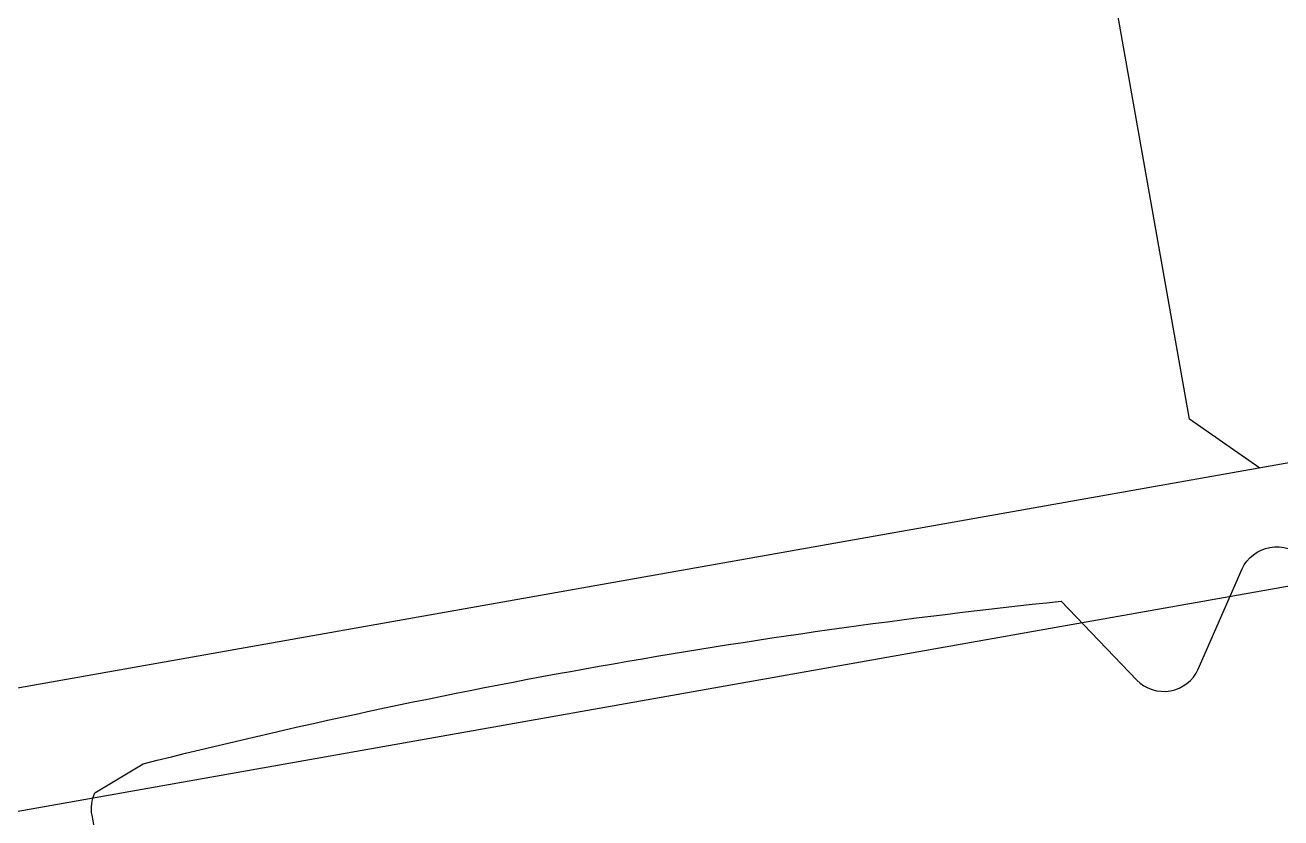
# Model space of a CAD drawing. Header units: millimetres. Extents: x -65527 to 8894748, y -37603 to 223697.
# Drawn here: x -29277.65 to -29267.54, y 101484.04 to 101490.42 of the extents above; entities that cross this region are included whole.
import ezdxf

# ---------------------------------------------------------------- set-up
doc = ezdxf.new("R2010")
doc.units = ezdxf.units.MM
doc.header["$LTSCALE"] = 10
doc.layers.add('Архитектура', color=251, linetype='Continuous')

msp = doc.modelspace()

# ---------------------------------------------------------------- linework, layer by layer
at = {"layer": 'Архитектура', "lineweight": 25, "transparency": 33554684}
msp.add_lwpolyline([(-29267.71, 101486.854), (-29268.276, 101487.249), (-29275.425, 101527.589), (-29275.03, 101528.154), (-29273.47, 101528.43)], dxfattribs=at)
msp.add_lwpolyline([(-29267.71, 101486.854), (-29268.276, 101487.249), (-29275.425, 101527.589), (-29275.03, 101528.154), (-29273.47, 101528.43)], dxfattribs=at)
msp.add_lwpolyline([(-29267.71, 101486.854), (-29268.276, 101487.249), (-29275.425, 101527.589), (-29275.03, 101528.154), (-29273.47, 101528.43)], dxfattribs=at)
msp.add_lwpolyline([(-29267.71, 101486.854), (-29268.276, 101487.249), (-29275.425, 101527.589), (-29275.03, 101528.154), (-29273.47, 101528.43)], dxfattribs=at)
msp.add_lwpolyline([(-29267.71, 101486.854), (-29268.276, 101487.249), (-29275.425, 101527.589), (-29275.03, 101528.154), (-29273.47, 101528.43)], dxfattribs=at)
msp.add_lwpolyline([(-29267.71, 101486.854), (-29268.276, 101487.249), (-29275.425, 101527.589), (-29275.03, 101528.154), (-29273.47, 101528.43)], dxfattribs=at)
msp.add_lwpolyline([(-29267.71, 101486.854), (-29268.276, 101487.249), (-29275.425, 101527.589), (-29275.03, 101528.154), (-29273.47, 101528.43)], dxfattribs=at)
msp.add_lwpolyline([(-29267.71, 101486.854), (-29268.276, 101487.249), (-29275.425, 101527.589), (-29275.03, 101528.154), (-29273.47, 101528.43)], dxfattribs=at)
msp.add_lwpolyline([(-29267.71, 101486.854), (-29268.276, 101487.249), (-29275.425, 101527.589), (-29275.03, 101528.154), (-29273.47, 101528.43)], dxfattribs=at)
msp.add_lwpolyline([(-29267.71, 101486.854), (-29268.276, 101487.249), (-29275.425, 101527.589), (-29275.03, 101528.154), (-29273.47, 101528.43)], dxfattribs=at)
msp.add_lwpolyline([(-29267.71, 101486.854), (-29268.276, 101487.249), (-29275.425, 101527.589), (-29275.03, 101528.154), (-29273.47, 101528.43)], dxfattribs=at)
msp.add_lwpolyline([(-29267.71, 101486.854), (-29268.276, 101487.249), (-29275.425, 101527.589), (-29275.03, 101528.154), (-29273.47, 101528.43)], dxfattribs=at)
msp.add_lwpolyline([(-29267.71, 101486.854), (-29268.276, 101487.249), (-29275.425, 101527.589), (-29275.03, 101528.154), (-29273.47, 101528.43)], dxfattribs=at)
msp.add_lwpolyline([(-29267.71, 101486.854), (-29268.276, 101487.249), (-29275.425, 101527.589), (-29275.03, 101528.154), (-29273.47, 101528.43)], dxfattribs=at)
msp.add_lwpolyline([(-29267.71, 101486.854), (-29268.276, 101487.249), (-29275.425, 101527.589), (-29275.03, 101528.154), (-29273.47, 101528.43)], dxfattribs=at)
msp.add_lwpolyline([(-29267.71, 101486.854), (-29268.276, 101487.249), (-29275.425, 101527.589), (-29275.03, 101528.154), (-29273.47, 101528.43)], dxfattribs=at)
msp.add_lwpolyline([(-29267.71, 101486.854), (-29268.276, 101487.249), (-29275.425, 101527.589), (-29275.03, 101528.154), (-29273.47, 101528.43)], dxfattribs=at)
msp.add_lwpolyline([(-29267.71, 101486.854), (-29268.276, 101487.249), (-29275.425, 101527.589), (-29275.03, 101528.154), (-29273.47, 101528.43)], dxfattribs=at)
msp.add_lwpolyline([(-29267.71, 101486.854), (-29268.276, 101487.249), (-29275.425, 101527.589), (-29275.03, 101528.154), (-29273.47, 101528.43)], dxfattribs=at)
msp.add_lwpolyline([(-29267.71, 101486.854), (-29268.276, 101487.249), (-29275.425, 101527.589), (-29275.03, 101528.154), (-29273.47, 101528.43)], dxfattribs=at)
msp.add_lwpolyline([(-29267.71, 101486.854), (-29268.276, 101487.249), (-29275.425, 101527.589), (-29275.03, 101528.154), (-29273.47, 101528.43)], dxfattribs=at)
msp.add_lwpolyline([(-29267.71, 101486.854), (-29268.276, 101487.249), (-29275.425, 101527.589), (-29275.03, 101528.154), (-29273.47, 101528.43)], dxfattribs=at)
msp.add_lwpolyline([(-29267.71, 101486.854), (-29268.276, 101487.249), (-29275.425, 101527.589), (-29275.03, 101528.154), (-29273.47, 101528.43)], dxfattribs=at)
msp.add_lwpolyline([(-29267.71, 101486.854), (-29268.276, 101487.249), (-29275.425, 101527.589), (-29275.03, 101528.154), (-29273.47, 101528.43)], dxfattribs=at)
msp.add_lwpolyline([(-29267.71, 101486.854), (-29268.276, 101487.249), (-29275.425, 101527.589), (-29275.03, 101528.154), (-29273.47, 101528.43)], dxfattribs=at)
msp.add_lwpolyline([(-29267.71, 101486.854), (-29268.276, 101487.249), (-29275.425, 101527.589), (-29275.03, 101528.154), (-29273.47, 101528.43)], dxfattribs=at)
msp.add_lwpolyline([(-29267.71, 101486.854), (-29268.276, 101487.249), (-29275.425, 101527.589), (-29275.03, 101528.154), (-29273.47, 101528.43)], dxfattribs=at)
msp.add_lwpolyline([(-29267.71, 101486.854), (-29268.276, 101487.249), (-29275.425, 101527.589), (-29275.03, 101528.154), (-29273.47, 101528.43)], dxfattribs=at)
msp.add_lwpolyline([(-29267.71, 101486.854), (-29268.276, 101487.249), (-29275.425, 101527.589), (-29275.03, 101528.154), (-29273.47, 101528.43)], dxfattribs=at)
msp.add_lwpolyline([(-29267.71, 101486.854), (-29268.276, 101487.249), (-29275.425, 101527.589), (-29275.03, 101528.154), (-29273.47, 101528.43)], dxfattribs=at)
msp.add_lwpolyline([(-29267.71, 101486.854), (-29268.276, 101487.249), (-29275.425, 101527.589), (-29275.03, 101528.154), (-29273.47, 101528.43)], dxfattribs=at)
msp.add_lwpolyline([(-29267.71, 101486.854), (-29268.276, 101487.249), (-29275.425, 101527.589), (-29275.03, 101528.154), (-29273.47, 101528.43)], dxfattribs=at)
msp.add_lwpolyline([(-29267.71, 101486.854), (-29268.276, 101487.249), (-29275.425, 101527.589), (-29275.03, 101528.154), (-29273.47, 101528.43)], dxfattribs=at)
msp.add_lwpolyline([(-29267.71, 101486.854), (-29268.276, 101487.249), (-29275.425, 101527.589), (-29275.03, 101528.154), (-29273.47, 101528.43)], dxfattribs=at)
msp.add_lwpolyline([(-29267.71, 101486.854), (-29268.276, 101487.249), (-29275.425, 101527.589), (-29275.03, 101528.154), (-29273.47, 101528.43)], dxfattribs=at)
msp.add_lwpolyline([(-29267.71, 101486.854), (-29268.276, 101487.249), (-29275.425, 101527.589), (-29275.03, 101528.154), (-29273.47, 101528.43)], dxfattribs=at)
msp.add_lwpolyline([(-29267.71, 101486.854), (-29268.276, 101487.249), (-29275.425, 101527.589), (-29275.03, 101528.154), (-29273.47, 101528.43)], dxfattribs=at)
msp.add_lwpolyline([(-29267.71, 101486.854), (-29268.276, 101487.249), (-29275.425, 101527.589), (-29275.03, 101528.154), (-29273.47, 101528.43)], dxfattribs=at)
msp.add_lwpolyline([(-29267.71, 101486.854), (-29268.276, 101487.249), (-29275.425, 101527.589), (-29275.03, 101528.154), (-29273.47, 101528.43)], dxfattribs=at)
msp.add_lwpolyline([(-29267.71, 101486.854), (-29268.276, 101487.249), (-29275.425, 101527.589), (-29275.03, 101528.154), (-29273.47, 101528.43)], dxfattribs=at)
msp.add_lwpolyline([(-29267.71, 101486.854), (-29268.276, 101487.249), (-29275.425, 101527.589), (-29275.03, 101528.154), (-29273.47, 101528.43)], dxfattribs=at)
for points in [[(-29297.65, 101515.766), (-29291.866, 101483.13, 0.414326), (-29291.23, 101482.685), (-29289.91, 101482.919, 0.410627), (-29289.464, 101483.548), (-29289.582, 101484.216, 0.492552), (-29289.847, 101484.416), (-29290.345, 101484.328, -0.441111), (-29290.628, 101484.526), (-29290.896, 101486.38, -0.208057), (-29290.615, 101487.236, -0.000016), (-29288.688, 101489.99, -0.439819), (-29287.244, 101490.246, -0.000016), (-29284.488, 101488.322, -0.208057), (-29283.93, 101487.614), (-29283.545, 101485.781, -0.441111), (-29283.742, 101485.498), (-29284.24, 101485.41, 0.492552), (-29284.42, 101485.131), (-29284.302, 101484.463, 0.410627), (-29283.667, 101484.026), (-29282.346, 101484.26, 0.414326), (-29281.902, 101484.896), (-29287.686, 101517.532, 0.523933)], [(-29297.65, 101515.766), (-29291.866, 101483.13, 0.414326), (-29291.23, 101482.685), (-29289.91, 101482.919, 0.410627), (-29289.464, 101483.548), (-29289.582, 101484.216, 0.492552), (-29289.847, 101484.416), (-29290.345, 101484.328, -0.441111), (-29290.628, 101484.526), (-29290.896, 101486.38, -0.208057), (-29290.615, 101487.236, -0.000016), (-29288.688, 101489.99, -0.439819), (-29287.244, 101490.246, -0.000016), (-29284.488, 101488.322, -0.208057), (-29283.93, 101487.614), (-29283.545, 101485.781, -0.441111), (-29283.742, 101485.498), (-29284.24, 101485.41, 0.492552), (-29284.42, 101485.131), (-29284.302, 101484.463, 0.410627), (-29283.667, 101484.026), (-29282.346, 101484.26, 0.414326), (-29281.902, 101484.896), (-29287.686, 101517.532, 0.523933)], [(-29297.65, 101515.766), (-29291.866, 101483.13, 0.414326), (-29291.23, 101482.685), (-29289.91, 101482.919, 0.410627), (-29289.464, 101483.548), (-29289.582, 101484.216, 0.492552), (-29289.847, 101484.416), (-29290.345, 101484.328, -0.441111), (-29290.628, 101484.526), (-29290.896, 101486.38, -0.208057), (-29290.615, 101487.236, -0.000016), (-29288.688, 101489.99, -0.439819), (-29287.244, 101490.246, -0.000016), (-29284.488, 101488.322, -0.208057), (-29283.93, 101487.614), (-29283.545, 101485.781, -0.441111), (-29283.742, 101485.498), (-29284.24, 101485.41, 0.492552), (-29284.42, 101485.131), (-29284.302, 101484.463, 0.410627), (-29283.667, 101484.026), (-29282.346, 101484.26, 0.414326), (-29281.902, 101484.896), (-29287.686, 101517.532, 0.523933)], [(-29297.65, 101515.766), (-29291.866, 101483.13, 0.414326), (-29291.23, 101482.685), (-29289.91, 101482.919, 0.410627), (-29289.464, 101483.548), (-29289.582, 101484.216, 0.492552), (-29289.847, 101484.416), (-29290.345, 101484.328, -0.441111), (-29290.628, 101484.526), (-29290.896, 101486.38, -0.208057), (-29290.615, 101487.236, -0.000016), (-29288.688, 101489.99, -0.439819), (-29287.244, 101490.246, -0.000016), (-29284.488, 101488.322, -0.208057), (-29283.93, 101487.614), (-29283.545, 101485.781, -0.441111), (-29283.742, 101485.498), (-29284.24, 101485.41, 0.492552), (-29284.42, 101485.131), (-29284.302, 101484.463, 0.410627), (-29283.667, 101484.026), (-29282.346, 101484.26, 0.414326), (-29281.902, 101484.896), (-29287.686, 101517.532, 0.523933)], [(-29297.65, 101515.766), (-29291.866, 101483.13, 0.414326), (-29291.23, 101482.685), (-29289.91, 101482.919, 0.410627), (-29289.464, 101483.548), (-29289.582, 101484.216, 0.492552), (-29289.847, 101484.416), (-29290.345, 101484.328, -0.441111), (-29290.628, 101484.526), (-29290.896, 101486.38, -0.208057), (-29290.615, 101487.236, -0.000016), (-29288.688, 101489.99, -0.439819), (-29287.244, 101490.246, -0.000016), (-29284.488, 101488.322, -0.208057), (-29283.93, 101487.614), (-29283.545, 101485.781, -0.441111), (-29283.742, 101485.498), (-29284.24, 101485.41, 0.492552), (-29284.42, 101485.131), (-29284.302, 101484.463, 0.410627), (-29283.667, 101484.026), (-29282.346, 101484.26, 0.414326), (-29281.902, 101484.896), (-29287.686, 101517.532, 0.523933)], [(-29297.65, 101515.766), (-29291.866, 101483.13, 0.414326), (-29291.23, 101482.685), (-29289.91, 101482.919, 0.410627), (-29289.464, 101483.548), (-29289.582, 101484.216, 0.492552), (-29289.847, 101484.416), (-29290.345, 101484.328, -0.441111), (-29290.628, 101484.526), (-29290.896, 101486.38, -0.208057), (-29290.615, 101487.236, -0.000016), (-29288.688, 101489.99, -0.439819), (-29287.244, 101490.246, -0.000016), (-29284.488, 101488.322, -0.208057), (-29283.93, 101487.614), (-29283.545, 101485.781, -0.441111), (-29283.742, 101485.498), (-29284.24, 101485.41, 0.492552), (-29284.42, 101485.131), (-29284.302, 101484.463, 0.410627), (-29283.667, 101484.026), (-29282.346, 101484.26, 0.414326), (-29281.902, 101484.896), (-29287.686, 101517.532, 0.523933)], [(-29297.65, 101515.766), (-29291.866, 101483.13, 0.414326), (-29291.23, 101482.685), (-29289.91, 101482.919, 0.410627), (-29289.464, 101483.548), (-29289.582, 101484.216, 0.492552), (-29289.847, 101484.416), (-29290.345, 101484.328, -0.441111), (-29290.628, 101484.526), (-29290.896, 101486.38, -0.208057), (-29290.615, 101487.236, -0.000016), (-29288.688, 101489.99, -0.439819), (-29287.244, 101490.246, -0.000016), (-29284.488, 101488.322, -0.208057), (-29283.93, 101487.614), (-29283.545, 101485.781, -0.441111), (-29283.742, 101485.498), (-29284.24, 101485.41, 0.492552), (-29284.42, 101485.131), (-29284.302, 101484.463, 0.410627), (-29283.667, 101484.026), (-29282.346, 101484.26, 0.414326), (-29281.902, 101484.896), (-29287.686, 101517.532, 0.523933)], [(-29297.65, 101515.766), (-29291.866, 101483.13, 0.414326), (-29291.23, 101482.685), (-29289.91, 101482.919, 0.410627), (-29289.464, 101483.548), (-29289.582, 101484.216, 0.492552), (-29289.847, 101484.416), (-29290.345, 101484.328, -0.441111), (-29290.628, 101484.526), (-29290.896, 101486.38, -0.208057), (-29290.615, 101487.236, -0.000016), (-29288.688, 101489.99, -0.439819), (-29287.244, 101490.246, -0.000016), (-29284.488, 101488.322, -0.208057), (-29283.93, 101487.614), (-29283.545, 101485.781, -0.441111), (-29283.742, 101485.498), (-29284.24, 101485.41, 0.492552), (-29284.42, 101485.131), (-29284.302, 101484.463, 0.410627), (-29283.667, 101484.026), (-29282.346, 101484.26, 0.414326), (-29281.902, 101484.896), (-29287.686, 101517.532, 0.523933)], [(-29297.65, 101515.766), (-29291.866, 101483.13, 0.414326), (-29291.23, 101482.685), (-29289.91, 101482.919, 0.410627), (-29289.464, 101483.548), (-29289.582, 101484.216, 0.492552), (-29289.847, 101484.416), (-29290.345, 101484.328, -0.441111), (-29290.628, 101484.526), (-29290.896, 101486.38, -0.208057), (-29290.615, 101487.236, -0.000016), (-29288.688, 101489.99, -0.439819), (-29287.244, 101490.246, -0.000016), (-29284.488, 101488.322, -0.208057), (-29283.93, 101487.614), (-29283.545, 101485.781, -0.441111), (-29283.742, 101485.498), (-29284.24, 101485.41, 0.492552), (-29284.42, 101485.131), (-29284.302, 101484.463, 0.410627), (-29283.667, 101484.026), (-29282.346, 101484.26, 0.414326), (-29281.902, 101484.896), (-29287.686, 101517.532, 0.523933)], [(-29297.65, 101515.766), (-29291.866, 101483.13, 0.414326), (-29291.23, 101482.685), (-29289.91, 101482.919, 0.410627), (-29289.464, 101483.548), (-29289.582, 101484.216, 0.492552), (-29289.847, 101484.416), (-29290.345, 101484.328, -0.441111), (-29290.628, 101484.526), (-29290.896, 101486.38, -0.208057), (-29290.615, 101487.236, -0.000016), (-29288.688, 101489.99, -0.439819), (-29287.244, 101490.246, -0.000016), (-29284.488, 101488.322, -0.208057), (-29283.93, 101487.614), (-29283.545, 101485.781, -0.441111), (-29283.742, 101485.498), (-29284.24, 101485.41, 0.492552), (-29284.42, 101485.131), (-29284.302, 101484.463, 0.410627), (-29283.667, 101484.026), (-29282.346, 101484.26, 0.414326), (-29281.902, 101484.896), (-29287.686, 101517.532, 0.523933)], [(-29297.65, 101515.766), (-29291.866, 101483.13, 0.414326), (-29291.23, 101482.685), (-29289.91, 101482.919, 0.410627), (-29289.464, 101483.548), (-29289.582, 101484.216, 0.492552), (-29289.847, 101484.416), (-29290.345, 101484.328, -0.441111), (-29290.628, 101484.526), (-29290.896, 101486.38, -0.208057), (-29290.615, 101487.236, -0.000016), (-29288.688, 101489.99, -0.439819), (-29287.244, 101490.246, -0.000016), (-29284.488, 101488.322, -0.208057), (-29283.93, 101487.614), (-29283.545, 101485.781, -0.441111), (-29283.742, 101485.498), (-29284.24, 101485.41, 0.492552), (-29284.42, 101485.131), (-29284.302, 101484.463, 0.410627), (-29283.667, 101484.026), (-29282.346, 101484.26, 0.414326), (-29281.902, 101484.896), (-29287.686, 101517.532, 0.523933)], [(-29297.65, 101515.766), (-29291.866, 101483.13, 0.414326), (-29291.23, 101482.685), (-29289.91, 101482.919, 0.410627), (-29289.464, 101483.548), (-29289.582, 101484.216, 0.492552), (-29289.847, 101484.416), (-29290.345, 101484.328, -0.441111), (-29290.628, 101484.526), (-29290.896, 101486.38, -0.208057), (-29290.615, 101487.236, -0.000016), (-29288.688, 101489.99, -0.439819), (-29287.244, 101490.246, -0.000016), (-29284.488, 101488.322, -0.208057), (-29283.93, 101487.614), (-29283.545, 101485.781, -0.441111), (-29283.742, 101485.498), (-29284.24, 101485.41, 0.492552), (-29284.42, 101485.131), (-29284.302, 101484.463, 0.410627), (-29283.667, 101484.026), (-29282.346, 101484.26, 0.414326), (-29281.902, 101484.896), (-29287.686, 101517.532, 0.523933)], [(-29297.65, 101515.766), (-29291.866, 101483.13, 0.414326), (-29291.23, 101482.685), (-29289.91, 101482.919, 0.410627), (-29289.464, 101483.548), (-29289.582, 101484.216, 0.492552), (-29289.847, 101484.416), (-29290.345, 101484.328, -0.441111), (-29290.628, 101484.526), (-29290.896, 101486.38, -0.208057), (-29290.615, 101487.236, -0.000016), (-29288.688, 101489.99, -0.439819), (-29287.244, 101490.246, -0.000016), (-29284.488, 101488.322, -0.208057), (-29283.93, 101487.614), (-29283.545, 101485.781, -0.441111), (-29283.742, 101485.498), (-29284.24, 101485.41, 0.492552), (-29284.42, 101485.131), (-29284.302, 101484.463, 0.410627), (-29283.667, 101484.026), (-29282.346, 101484.26, 0.414326), (-29281.902, 101484.896), (-29287.686, 101517.532, 0.523933)], [(-29297.65, 101515.766), (-29291.866, 101483.13, 0.414326), (-29291.23, 101482.685), (-29289.91, 101482.919, 0.410627), (-29289.464, 101483.548), (-29289.582, 101484.216, 0.492552), (-29289.847, 101484.416), (-29290.345, 101484.328, -0.441111), (-29290.628, 101484.526), (-29290.896, 101486.38, -0.208057), (-29290.615, 101487.236, -0.000016), (-29288.688, 101489.99, -0.439819), (-29287.244, 101490.246, -0.000016), (-29284.488, 101488.322, -0.208057), (-29283.93, 101487.614), (-29283.545, 101485.781, -0.441111), (-29283.742, 101485.498), (-29284.24, 101485.41, 0.492552), (-29284.42, 101485.131), (-29284.302, 101484.463, 0.410627), (-29283.667, 101484.026), (-29282.346, 101484.26, 0.414326), (-29281.902, 101484.896), (-29287.686, 101517.532, 0.523933)], [(-29297.65, 101515.766), (-29291.866, 101483.13, 0.414326), (-29291.23, 101482.685), (-29289.91, 101482.919, 0.410627), (-29289.464, 101483.548), (-29289.582, 101484.216, 0.492552), (-29289.847, 101484.416), (-29290.345, 101484.328, -0.441111), (-29290.628, 101484.526), (-29290.896, 101486.38, -0.208057), (-29290.615, 101487.236, -0.000016), (-29288.688, 101489.99, -0.439819), (-29287.244, 101490.246, -0.000016), (-29284.488, 101488.322, -0.208057), (-29283.93, 101487.614), (-29283.545, 101485.781, -0.441111), (-29283.742, 101485.498), (-29284.24, 101485.41, 0.492552), (-29284.42, 101485.131), (-29284.302, 101484.463, 0.410627), (-29283.667, 101484.026), (-29282.346, 101484.26, 0.414326), (-29281.902, 101484.896), (-29287.686, 101517.532, 0.523933)], [(-29297.65, 101515.766), (-29291.866, 101483.13, 0.414326), (-29291.23, 101482.685), (-29289.91, 101482.919, 0.410627), (-29289.464, 101483.548), (-29289.582, 101484.216, 0.492552), (-29289.847, 101484.416), (-29290.345, 101484.328, -0.441111), (-29290.628, 101484.526), (-29290.896, 101486.38, -0.208057), (-29290.615, 101487.236, -0.000016), (-29288.688, 101489.99, -0.439819), (-29287.244, 101490.246, -0.000016), (-29284.488, 101488.322, -0.208057), (-29283.93, 101487.614), (-29283.545, 101485.781, -0.441111), (-29283.742, 101485.498), (-29284.24, 101485.41, 0.492552), (-29284.42, 101485.131), (-29284.302, 101484.463, 0.410627), (-29283.667, 101484.026), (-29282.346, 101484.26, 0.414326), (-29281.902, 101484.896), (-29287.686, 101517.532, 0.523933)], [(-29297.65, 101515.766), (-29291.866, 101483.13, 0.414326), (-29291.23, 101482.685), (-29289.91, 101482.919, 0.410627), (-29289.464, 101483.548), (-29289.582, 101484.216, 0.492552), (-29289.847, 101484.416), (-29290.345, 101484.328, -0.441111), (-29290.628, 101484.526), (-29290.896, 101486.38, -0.208057), (-29290.615, 101487.236, -0.000016), (-29288.688, 101489.99, -0.439819), (-29287.244, 101490.246, -0.000016), (-29284.488, 101488.322, -0.208057), (-29283.93, 101487.614), (-29283.545, 101485.781, -0.441111), (-29283.742, 101485.498), (-29284.24, 101485.41, 0.492552), (-29284.42, 101485.131), (-29284.302, 101484.463, 0.410627), (-29283.667, 101484.026), (-29282.346, 101484.26, 0.414326), (-29281.902, 101484.896), (-29287.686, 101517.532, 0.523933)], [(-29297.65, 101515.766), (-29291.866, 101483.13, 0.414326), (-29291.23, 101482.685), (-29289.91, 101482.919, 0.410627), (-29289.464, 101483.548), (-29289.582, 101484.216, 0.492552), (-29289.847, 101484.416), (-29290.345, 101484.328, -0.441111), (-29290.628, 101484.526), (-29290.896, 101486.38, -0.208057), (-29290.615, 101487.236, -0.000016), (-29288.688, 101489.99, -0.439819), (-29287.244, 101490.246, -0.000016), (-29284.488, 101488.322, -0.208057), (-29283.93, 101487.614), (-29283.545, 101485.781, -0.441111), (-29283.742, 101485.498), (-29284.24, 101485.41, 0.492552), (-29284.42, 101485.131), (-29284.302, 101484.463, 0.410627), (-29283.667, 101484.026), (-29282.346, 101484.26, 0.414326), (-29281.902, 101484.896), (-29287.686, 101517.532, 0.523933)], [(-29297.65, 101515.766), (-29291.866, 101483.13, 0.414326), (-29291.23, 101482.685), (-29289.91, 101482.919, 0.410627), (-29289.464, 101483.548), (-29289.582, 101484.216, 0.492552), (-29289.847, 101484.416), (-29290.345, 101484.328, -0.441111), (-29290.628, 101484.526), (-29290.896, 101486.38, -0.208057), (-29290.615, 101487.236, -0.000016), (-29288.688, 101489.99, -0.439819), (-29287.244, 101490.246, -0.000016), (-29284.488, 101488.322, -0.208057), (-29283.93, 101487.614), (-29283.545, 101485.781, -0.441111), (-29283.742, 101485.498), (-29284.24, 101485.41, 0.492552), (-29284.42, 101485.131), (-29284.302, 101484.463, 0.410627), (-29283.667, 101484.026), (-29282.346, 101484.26, 0.414326), (-29281.902, 101484.896), (-29287.686, 101517.532, 0.523933)], [(-29297.65, 101515.766), (-29291.866, 101483.13, 0.414326), (-29291.23, 101482.685), (-29289.91, 101482.919, 0.410627), (-29289.464, 101483.548), (-29289.582, 101484.216, 0.492552), (-29289.847, 101484.416), (-29290.345, 101484.328, -0.441111), (-29290.628, 101484.526), (-29290.896, 101486.38, -0.208057), (-29290.615, 101487.236, -0.000016), (-29288.688, 101489.99, -0.439819), (-29287.244, 101490.246, -0.000016), (-29284.488, 101488.322, -0.208057), (-29283.93, 101487.614), (-29283.545, 101485.781, -0.441111), (-29283.742, 101485.498), (-29284.24, 101485.41, 0.492552), (-29284.42, 101485.131), (-29284.302, 101484.463, 0.410627), (-29283.667, 101484.026), (-29282.346, 101484.26, 0.414326), (-29281.902, 101484.896), (-29287.686, 101517.532, 0.523933)], [(-29297.65, 101515.766), (-29291.866, 101483.13, 0.414326), (-29291.23, 101482.685), (-29289.91, 101482.919, 0.410627), (-29289.464, 101483.548), (-29289.582, 101484.216, 0.492552), (-29289.847, 101484.416), (-29290.345, 101484.328, -0.441111), (-29290.628, 101484.526), (-29290.896, 101486.38, -0.208057), (-29290.615, 101487.236, -0.000016), (-29288.688, 101489.99, -0.439819), (-29287.244, 101490.246, -0.000016), (-29284.488, 101488.322, -0.208057), (-29283.93, 101487.614), (-29283.545, 101485.781, -0.441111), (-29283.742, 101485.498), (-29284.24, 101485.41, 0.492552), (-29284.42, 101485.131), (-29284.302, 101484.463, 0.410627), (-29283.667, 101484.026), (-29282.346, 101484.26, 0.414326), (-29281.902, 101484.896), (-29287.686, 101517.532, 0.523933)], [(-29297.65, 101515.766), (-29291.866, 101483.13, 0.414326), (-29291.23, 101482.685), (-29289.91, 101482.919, 0.410627), (-29289.464, 101483.548), (-29289.582, 101484.216, 0.492552), (-29289.847, 101484.416), (-29290.345, 101484.328, -0.441111), (-29290.628, 101484.526), (-29290.896, 101486.38, -0.208057), (-29290.615, 101487.236, -0.000016), (-29288.688, 101489.99, -0.439819), (-29287.244, 101490.246, -0.000016), (-29284.488, 101488.322, -0.208057), (-29283.93, 101487.614), (-29283.545, 101485.781, -0.441111), (-29283.742, 101485.498), (-29284.24, 101485.41, 0.492552), (-29284.42, 101485.131), (-29284.302, 101484.463, 0.410627), (-29283.667, 101484.026), (-29282.346, 101484.26, 0.414326), (-29281.902, 101484.896), (-29287.686, 101517.532, 0.523933)], [(-29297.65, 101515.766), (-29291.866, 101483.13, 0.414326), (-29291.23, 101482.685), (-29289.91, 101482.919, 0.410627), (-29289.464, 101483.548), (-29289.582, 101484.216, 0.492552), (-29289.847, 101484.416), (-29290.345, 101484.328, -0.441111), (-29290.628, 101484.526), (-29290.896, 101486.38, -0.208057), (-29290.615, 101487.236, -0.000016), (-29288.688, 101489.99, -0.439819), (-29287.244, 101490.246, -0.000016), (-29284.488, 101488.322, -0.208057), (-29283.93, 101487.614), (-29283.545, 101485.781, -0.441111), (-29283.742, 101485.498), (-29284.24, 101485.41, 0.492552), (-29284.42, 101485.131), (-29284.302, 101484.463, 0.410627), (-29283.667, 101484.026), (-29282.346, 101484.26, 0.414326), (-29281.902, 101484.896), (-29287.686, 101517.532, 0.523933)], [(-29297.65, 101515.766), (-29291.866, 101483.13, 0.414326), (-29291.23, 101482.685), (-29289.91, 101482.919, 0.410627), (-29289.464, 101483.548), (-29289.582, 101484.216, 0.492552), (-29289.847, 101484.416), (-29290.345, 101484.328, -0.441111), (-29290.628, 101484.526), (-29290.896, 101486.38, -0.208057), (-29290.615, 101487.236, -0.000016), (-29288.688, 101489.99, -0.439819), (-29287.244, 101490.246, -0.000016), (-29284.488, 101488.322, -0.208057), (-29283.93, 101487.614), (-29283.545, 101485.781, -0.441111), (-29283.742, 101485.498), (-29284.24, 101485.41, 0.492552), (-29284.42, 101485.131), (-29284.302, 101484.463, 0.410627), (-29283.667, 101484.026), (-29282.346, 101484.26, 0.414326), (-29281.902, 101484.896), (-29287.686, 101517.532, 0.523933)], [(-29297.65, 101515.766), (-29291.866, 101483.13, 0.414326), (-29291.23, 101482.685), (-29289.91, 101482.919, 0.410627), (-29289.464, 101483.548), (-29289.582, 101484.216, 0.492552), (-29289.847, 101484.416), (-29290.345, 101484.328, -0.441111), (-29290.628, 101484.526), (-29290.896, 101486.38, -0.208057), (-29290.615, 101487.236, -0.000016), (-29288.688, 101489.99, -0.439819), (-29287.244, 101490.246, -0.000016), (-29284.488, 101488.322, -0.208057), (-29283.93, 101487.614), (-29283.545, 101485.781, -0.441111), (-29283.742, 101485.498), (-29284.24, 101485.41, 0.492552), (-29284.42, 101485.131), (-29284.302, 101484.463, 0.410627), (-29283.667, 101484.026), (-29282.346, 101484.26, 0.414326), (-29281.902, 101484.896), (-29287.686, 101517.532, 0.523933)], [(-29297.65, 101515.766), (-29291.866, 101483.13, 0.414326), (-29291.23, 101482.685), (-29289.91, 101482.919, 0.410627), (-29289.464, 101483.548), (-29289.582, 101484.216, 0.492552), (-29289.847, 101484.416), (-29290.345, 101484.328, -0.441111), (-29290.628, 101484.526), (-29290.896, 101486.38, -0.208057), (-29290.615, 101487.236, -0.000016), (-29288.688, 101489.99, -0.439819), (-29287.244, 101490.246, -0.000016), (-29284.488, 101488.322, -0.208057), (-29283.93, 101487.614), (-29283.545, 101485.781, -0.441111), (-29283.742, 101485.498), (-29284.24, 101485.41, 0.492552), (-29284.42, 101485.131), (-29284.302, 101484.463, 0.410627), (-29283.667, 101484.026), (-29282.346, 101484.26, 0.414326), (-29281.902, 101484.896), (-29287.686, 101517.532, 0.523933)], [(-29297.65, 101515.766), (-29291.866, 101483.13, 0.414326), (-29291.23, 101482.685), (-29289.91, 101482.919, 0.410627), (-29289.464, 101483.548), (-29289.582, 101484.216, 0.492552), (-29289.847, 101484.416), (-29290.345, 101484.328, -0.441111), (-29290.628, 101484.526), (-29290.896, 101486.38, -0.208057), (-29290.615, 101487.236, -0.000016), (-29288.688, 101489.99, -0.439819), (-29287.244, 101490.246, -0.000016), (-29284.488, 101488.322, -0.208057), (-29283.93, 101487.614), (-29283.545, 101485.781, -0.441111), (-29283.742, 101485.498), (-29284.24, 101485.41, 0.492552), (-29284.42, 101485.131), (-29284.302, 101484.463, 0.410627), (-29283.667, 101484.026), (-29282.346, 101484.26, 0.414326), (-29281.902, 101484.896), (-29287.686, 101517.532, 0.523933)], [(-29297.65, 101515.766), (-29291.866, 101483.13, 0.414326), (-29291.23, 101482.685), (-29289.91, 101482.919, 0.410627), (-29289.464, 101483.548), (-29289.582, 101484.216, 0.492552), (-29289.847, 101484.416), (-29290.345, 101484.328, -0.441111), (-29290.628, 101484.526), (-29290.896, 101486.38, -0.208057), (-29290.615, 101487.236, -0.000016), (-29288.688, 101489.99, -0.439819), (-29287.244, 101490.246, -0.000016), (-29284.488, 101488.322, -0.208057), (-29283.93, 101487.614), (-29283.545, 101485.781, -0.441111), (-29283.742, 101485.498), (-29284.24, 101485.41, 0.492552), (-29284.42, 101485.131), (-29284.302, 101484.463, 0.410627), (-29283.667, 101484.026), (-29282.346, 101484.26, 0.414326), (-29281.902, 101484.896), (-29287.686, 101517.532, 0.523933)], [(-29297.65, 101515.766), (-29291.866, 101483.13, 0.414326), (-29291.23, 101482.685), (-29289.91, 101482.919, 0.410627), (-29289.464, 101483.548), (-29289.582, 101484.216, 0.492552), (-29289.847, 101484.416), (-29290.345, 101484.328, -0.441111), (-29290.628, 101484.526), (-29290.896, 101486.38, -0.208057), (-29290.615, 101487.236, -0.000016), (-29288.688, 101489.99, -0.439819), (-29287.244, 101490.246, -0.000016), (-29284.488, 101488.322, -0.208057), (-29283.93, 101487.614), (-29283.545, 101485.781, -0.441111), (-29283.742, 101485.498), (-29284.24, 101485.41, 0.492552), (-29284.42, 101485.131), (-29284.302, 101484.463, 0.410627), (-29283.667, 101484.026), (-29282.346, 101484.26, 0.414326), (-29281.902, 101484.896), (-29287.686, 101517.532, 0.523933)], [(-29297.65, 101515.766), (-29291.866, 101483.13, 0.414326), (-29291.23, 101482.685), (-29289.91, 101482.919, 0.410627), (-29289.464, 101483.548), (-29289.582, 101484.216, 0.492552), (-29289.847, 101484.416), (-29290.345, 101484.328, -0.441111), (-29290.628, 101484.526), (-29290.896, 101486.38, -0.208057), (-29290.615, 101487.236, -0.000016), (-29288.688, 101489.99, -0.439819), (-29287.244, 101490.246, -0.000016), (-29284.488, 101488.322, -0.208057), (-29283.93, 101487.614), (-29283.545, 101485.781, -0.441111), (-29283.742, 101485.498), (-29284.24, 101485.41, 0.492552), (-29284.42, 101485.131), (-29284.302, 101484.463, 0.410627), (-29283.667, 101484.026), (-29282.346, 101484.26, 0.414326), (-29281.902, 101484.896), (-29287.686, 101517.532, 0.523933)], [(-29297.65, 101515.766), (-29291.866, 101483.13, 0.414326), (-29291.23, 101482.685), (-29289.91, 101482.919, 0.410627), (-29289.464, 101483.548), (-29289.582, 101484.216, 0.492552), (-29289.847, 101484.416), (-29290.345, 101484.328, -0.441111), (-29290.628, 101484.526), (-29290.896, 101486.38, -0.208057), (-29290.615, 101487.236, -0.000016), (-29288.688, 101489.99, -0.439819), (-29287.244, 101490.246, -0.000016), (-29284.488, 101488.322, -0.208057), (-29283.93, 101487.614), (-29283.545, 101485.781, -0.441111), (-29283.742, 101485.498), (-29284.24, 101485.41, 0.492552), (-29284.42, 101485.131), (-29284.302, 101484.463, 0.410627), (-29283.667, 101484.026), (-29282.346, 101484.26, 0.414326), (-29281.902, 101484.896), (-29287.686, 101517.532, 0.523933)], [(-29297.65, 101515.766), (-29291.866, 101483.13, 0.414326), (-29291.23, 101482.685), (-29289.91, 101482.919, 0.410627), (-29289.464, 101483.548), (-29289.582, 101484.216, 0.492552), (-29289.847, 101484.416), (-29290.345, 101484.328, -0.441111), (-29290.628, 101484.526), (-29290.896, 101486.38, -0.208057), (-29290.615, 101487.236, -0.000016), (-29288.688, 101489.99, -0.439819), (-29287.244, 101490.246, -0.000016), (-29284.488, 101488.322, -0.208057), (-29283.93, 101487.614), (-29283.545, 101485.781, -0.441111), (-29283.742, 101485.498), (-29284.24, 101485.41, 0.492552), (-29284.42, 101485.131), (-29284.302, 101484.463, 0.410627), (-29283.667, 101484.026), (-29282.346, 101484.26, 0.414326), (-29281.902, 101484.896), (-29287.686, 101517.532, 0.523933)], [(-29297.65, 101515.766), (-29291.866, 101483.13, 0.414326), (-29291.23, 101482.685), (-29289.91, 101482.919, 0.410627), (-29289.464, 101483.548), (-29289.582, 101484.216, 0.492552), (-29289.847, 101484.416), (-29290.345, 101484.328, -0.441111), (-29290.628, 101484.526), (-29290.896, 101486.38, -0.208057), (-29290.615, 101487.236, -0.000016), (-29288.688, 101489.99, -0.439819), (-29287.244, 101490.246, -0.000016), (-29284.488, 101488.322, -0.208057), (-29283.93, 101487.614), (-29283.545, 101485.781, -0.441111), (-29283.742, 101485.498), (-29284.24, 101485.41, 0.492552), (-29284.42, 101485.131), (-29284.302, 101484.463, 0.410627), (-29283.667, 101484.026), (-29282.346, 101484.26, 0.414326), (-29281.902, 101484.896), (-29287.686, 101517.532, 0.523933)], [(-29297.65, 101515.766), (-29291.866, 101483.13, 0.414326), (-29291.23, 101482.685), (-29289.91, 101482.919, 0.410627), (-29289.464, 101483.548), (-29289.582, 101484.216, 0.492552), (-29289.847, 101484.416), (-29290.345, 101484.328, -0.441111), (-29290.628, 101484.526), (-29290.896, 101486.38, -0.208057), (-29290.615, 101487.236, -0.000016), (-29288.688, 101489.99, -0.439819), (-29287.244, 101490.246, -0.000016), (-29284.488, 101488.322, -0.208057), (-29283.93, 101487.614), (-29283.545, 101485.781, -0.441111), (-29283.742, 101485.498), (-29284.24, 101485.41, 0.492552), (-29284.42, 101485.131), (-29284.302, 101484.463, 0.410627), (-29283.667, 101484.026), (-29282.346, 101484.26, 0.414326), (-29281.902, 101484.896), (-29287.686, 101517.532, 0.523933)], [(-29297.65, 101515.766), (-29291.866, 101483.13, 0.414326), (-29291.23, 101482.685), (-29289.91, 101482.919, 0.410627), (-29289.464, 101483.548), (-29289.582, 101484.216, 0.492552), (-29289.847, 101484.416), (-29290.345, 101484.328, -0.441111), (-29290.628, 101484.526), (-29290.896, 101486.38, -0.208057), (-29290.615, 101487.236, -0.000016), (-29288.688, 101489.99, -0.439819), (-29287.244, 101490.246, -0.000016), (-29284.488, 101488.322, -0.208057), (-29283.93, 101487.614), (-29283.545, 101485.781, -0.441111), (-29283.742, 101485.498), (-29284.24, 101485.41, 0.492552), (-29284.42, 101485.131), (-29284.302, 101484.463, 0.410627), (-29283.667, 101484.026), (-29282.346, 101484.26, 0.414326), (-29281.902, 101484.896), (-29287.686, 101517.532, 0.523933)], [(-29297.65, 101515.766), (-29291.866, 101483.13, 0.414326), (-29291.23, 101482.685), (-29289.91, 101482.919, 0.410627), (-29289.464, 101483.548), (-29289.582, 101484.216, 0.492552), (-29289.847, 101484.416), (-29290.345, 101484.328, -0.441111), (-29290.628, 101484.526), (-29290.896, 101486.38, -0.208057), (-29290.615, 101487.236, -0.000016), (-29288.688, 101489.99, -0.439819), (-29287.244, 101490.246, -0.000016), (-29284.488, 101488.322, -0.208057), (-29283.93, 101487.614), (-29283.545, 101485.781, -0.441111), (-29283.742, 101485.498), (-29284.24, 101485.41, 0.492552), (-29284.42, 101485.131), (-29284.302, 101484.463, 0.410627), (-29283.667, 101484.026), (-29282.346, 101484.26, 0.414326), (-29281.902, 101484.896), (-29287.686, 101517.532, 0.523933)], [(-29297.65, 101515.766), (-29291.866, 101483.13, 0.414326), (-29291.23, 101482.685), (-29289.91, 101482.919, 0.410627), (-29289.464, 101483.548), (-29289.582, 101484.216, 0.492552), (-29289.847, 101484.416), (-29290.345, 101484.328, -0.441111), (-29290.628, 101484.526), (-29290.896, 101486.38, -0.208057), (-29290.615, 101487.236, -0.000016), (-29288.688, 101489.99, -0.439819), (-29287.244, 101490.246, -0.000016), (-29284.488, 101488.322, -0.208057), (-29283.93, 101487.614), (-29283.545, 101485.781, -0.441111), (-29283.742, 101485.498), (-29284.24, 101485.41, 0.492552), (-29284.42, 101485.131), (-29284.302, 101484.463, 0.410627), (-29283.667, 101484.026), (-29282.346, 101484.26, 0.414326), (-29281.902, 101484.896), (-29287.686, 101517.532, 0.523933)], [(-29297.65, 101515.766), (-29291.866, 101483.13, 0.414326), (-29291.23, 101482.685), (-29289.91, 101482.919, 0.410627), (-29289.464, 101483.548), (-29289.582, 101484.216, 0.492552), (-29289.847, 101484.416), (-29290.345, 101484.328, -0.441111), (-29290.628, 101484.526), (-29290.896, 101486.38, -0.208057), (-29290.615, 101487.236, -0.000016), (-29288.688, 101489.99, -0.439819), (-29287.244, 101490.246, -0.000016), (-29284.488, 101488.322, -0.208057), (-29283.93, 101487.614), (-29283.545, 101485.781, -0.441111), (-29283.742, 101485.498), (-29284.24, 101485.41, 0.492552), (-29284.42, 101485.131), (-29284.302, 101484.463, 0.410627), (-29283.667, 101484.026), (-29282.346, 101484.26, 0.414326), (-29281.902, 101484.896), (-29287.686, 101517.532, 0.523933)], [(-29297.65, 101515.766), (-29291.866, 101483.13, 0.414326), (-29291.23, 101482.685), (-29289.91, 101482.919, 0.410627), (-29289.464, 101483.548), (-29289.582, 101484.216, 0.492552), (-29289.847, 101484.416), (-29290.345, 101484.328, -0.441111), (-29290.628, 101484.526), (-29290.896, 101486.38, -0.208057), (-29290.615, 101487.236, -0.000016), (-29288.688, 101489.99, -0.439819), (-29287.244, 101490.246, -0.000016), (-29284.488, 101488.322, -0.208057), (-29283.93, 101487.614), (-29283.545, 101485.781, -0.441111), (-29283.742, 101485.498), (-29284.24, 101485.41, 0.492552), (-29284.42, 101485.131), (-29284.302, 101484.463, 0.410627), (-29283.667, 101484.026), (-29282.346, 101484.26, 0.414326), (-29281.902, 101484.896), (-29287.686, 101517.532, 0.523933)], [(-29297.65, 101515.766), (-29291.866, 101483.13, 0.414326), (-29291.23, 101482.685), (-29289.91, 101482.919, 0.410627), (-29289.464, 101483.548), (-29289.582, 101484.216, 0.492552), (-29289.847, 101484.416), (-29290.345, 101484.328, -0.441111), (-29290.628, 101484.526), (-29290.896, 101486.38, -0.208057), (-29290.615, 101487.236, -0.000016), (-29288.688, 101489.99, -0.439819), (-29287.244, 101490.246, -0.000016), (-29284.488, 101488.322, -0.208057), (-29283.93, 101487.614), (-29283.545, 101485.781, -0.441111), (-29283.742, 101485.498), (-29284.24, 101485.41, 0.492552), (-29284.42, 101485.131), (-29284.302, 101484.463, 0.410627), (-29283.667, 101484.026), (-29282.346, 101484.26, 0.414326), (-29281.902, 101484.896), (-29287.686, 101517.532, 0.523933)], [(-29297.65, 101515.766), (-29291.866, 101483.13, 0.414326), (-29291.23, 101482.685), (-29289.91, 101482.919, 0.410627), (-29289.464, 101483.548), (-29289.582, 101484.216, 0.492552), (-29289.847, 101484.416), (-29290.345, 101484.328, -0.441111), (-29290.628, 101484.526), (-29290.896, 101486.38, -0.208057), (-29290.615, 101487.236, -0.000016), (-29288.688, 101489.99, -0.439819), (-29287.244, 101490.246, -0.000016), (-29284.488, 101488.322, -0.208057), (-29283.93, 101487.614), (-29283.545, 101485.781, -0.441111), (-29283.742, 101485.498), (-29284.24, 101485.41, 0.492552), (-29284.42, 101485.131), (-29284.302, 101484.463, 0.410627), (-29283.667, 101484.026), (-29282.346, 101484.26, 0.414326), (-29281.902, 101484.896), (-29287.686, 101517.532, 0.523933)], [(-29267.155, 101483.038), (-29276.328, 101481.413, -0.414362), (-29276.682, 101481.659), (-29277.107, 101484.06, -0.151171), (-29277.085, 101484.239), (-29276.696, 101484.474, -0.035408), (-29269.308, 101485.783), (-29268.7, 101485.148, 0.527868), (-29268.205, 101485.236), (-29267.852, 101486.042, -0.527868), (-29267.357, 101486.129)], [(-29267.155, 101483.038), (-29276.328, 101481.413, -0.414362), (-29276.682, 101481.659), (-29277.107, 101484.06, -0.151171), (-29277.085, 101484.239), (-29276.696, 101484.474, -0.035408), (-29269.308, 101485.783), (-29268.7, 101485.148, 0.527868), (-29268.205, 101485.236), (-29267.852, 101486.042, -0.527868), (-29267.357, 101486.129)], [(-29267.155, 101483.038), (-29276.328, 101481.413, -0.414362), (-29276.682, 101481.659), (-29277.107, 101484.06, -0.151171), (-29277.085, 101484.239), (-29276.696, 101484.474, -0.035408), (-29269.308, 101485.783), (-29268.7, 101485.148, 0.527868), (-29268.205, 101485.236), (-29267.852, 101486.042, -0.527868), (-29267.357, 101486.129)], [(-29267.155, 101483.038), (-29276.328, 101481.413, -0.414362), (-29276.682, 101481.659), (-29277.107, 101484.06, -0.151171), (-29277.085, 101484.239), (-29276.696, 101484.474, -0.035408), (-29269.308, 101485.783), (-29268.7, 101485.148, 0.527868), (-29268.205, 101485.236), (-29267.852, 101486.042, -0.527868), (-29267.357, 101486.129)], [(-29267.155, 101483.038), (-29276.328, 101481.413, -0.414362), (-29276.682, 101481.659), (-29277.107, 101484.06, -0.151171), (-29277.085, 101484.239), (-29276.696, 101484.474, -0.035408), (-29269.308, 101485.783), (-29268.7, 101485.148, 0.527868), (-29268.205, 101485.236), (-29267.852, 101486.042, -0.527868), (-29267.357, 101486.129)], [(-29267.155, 101483.038), (-29276.328, 101481.413, -0.414362), (-29276.682, 101481.659), (-29277.107, 101484.06, -0.151171), (-29277.085, 101484.239), (-29276.696, 101484.474, -0.035408), (-29269.308, 101485.783), (-29268.7, 101485.148, 0.527868), (-29268.205, 101485.236), (-29267.852, 101486.042, -0.527868), (-29267.357, 101486.129)], [(-29267.155, 101483.038), (-29276.328, 101481.413, -0.414362), (-29276.682, 101481.659), (-29277.107, 101484.06, -0.151171), (-29277.085, 101484.239), (-29276.696, 101484.474, -0.035408), (-29269.308, 101485.783), (-29268.7, 101485.148, 0.527868), (-29268.205, 101485.236), (-29267.852, 101486.042, -0.527868), (-29267.357, 101486.129)], [(-29267.155, 101483.038), (-29276.328, 101481.413, -0.414362), (-29276.682, 101481.659), (-29277.107, 101484.06, -0.151171), (-29277.085, 101484.239), (-29276.696, 101484.474, -0.035408), (-29269.308, 101485.783), (-29268.7, 101485.148, 0.527868), (-29268.205, 101485.236), (-29267.852, 101486.042, -0.527868), (-29267.357, 101486.129)], [(-29267.155, 101483.038), (-29276.328, 101481.413, -0.414362), (-29276.682, 101481.659), (-29277.107, 101484.06, -0.151171), (-29277.085, 101484.239), (-29276.696, 101484.474, -0.035408), (-29269.308, 101485.783), (-29268.7, 101485.148, 0.527868), (-29268.205, 101485.236), (-29267.852, 101486.042, -0.527868), (-29267.357, 101486.129)], [(-29267.155, 101483.038), (-29276.328, 101481.413, -0.414362), (-29276.682, 101481.659), (-29277.107, 101484.06, -0.151171), (-29277.085, 101484.239), (-29276.696, 101484.474, -0.035408), (-29269.308, 101485.783), (-29268.7, 101485.148, 0.527868), (-29268.205, 101485.236), (-29267.852, 101486.042, -0.527868), (-29267.357, 101486.129)], [(-29267.155, 101483.038), (-29276.328, 101481.413, -0.414362), (-29276.682, 101481.659), (-29277.107, 101484.06, -0.151171), (-29277.085, 101484.239), (-29276.696, 101484.474, -0.035408), (-29269.308, 101485.783), (-29268.7, 101485.148, 0.527868), (-29268.205, 101485.236), (-29267.852, 101486.042, -0.527868), (-29267.357, 101486.129)], [(-29267.155, 101483.038), (-29276.328, 101481.413, -0.414362), (-29276.682, 101481.659), (-29277.107, 101484.06, -0.151171), (-29277.085, 101484.239), (-29276.696, 101484.474, -0.035408), (-29269.308, 101485.783), (-29268.7, 101485.148, 0.527868), (-29268.205, 101485.236), (-29267.852, 101486.042, -0.527868), (-29267.357, 101486.129)], [(-29267.155, 101483.038), (-29276.328, 101481.413, -0.414362), (-29276.682, 101481.659), (-29277.107, 101484.06, -0.151171), (-29277.085, 101484.239), (-29276.696, 101484.474, -0.035408), (-29269.308, 101485.783), (-29268.7, 101485.148, 0.527868), (-29268.205, 101485.236), (-29267.852, 101486.042, -0.527868), (-29267.357, 101486.129)], [(-29267.155, 101483.038), (-29276.328, 101481.413, -0.414362), (-29276.682, 101481.659), (-29277.107, 101484.06, -0.151171), (-29277.085, 101484.239), (-29276.696, 101484.474, -0.035408), (-29269.308, 101485.783), (-29268.7, 101485.148, 0.527868), (-29268.205, 101485.236), (-29267.852, 101486.042, -0.527868), (-29267.357, 101486.129)], [(-29267.155, 101483.038), (-29276.328, 101481.413, -0.414362), (-29276.682, 101481.659), (-29277.107, 101484.06, -0.151171), (-29277.085, 101484.239), (-29276.696, 101484.474, -0.035408), (-29269.308, 101485.783), (-29268.7, 101485.148, 0.527868), (-29268.205, 101485.236), (-29267.852, 101486.042, -0.527868), (-29267.357, 101486.129)], [(-29267.155, 101483.038), (-29276.328, 101481.413, -0.414362), (-29276.682, 101481.659), (-29277.107, 101484.06, -0.151171), (-29277.085, 101484.239), (-29276.696, 101484.474, -0.035408), (-29269.308, 101485.783), (-29268.7, 101485.148, 0.527868), (-29268.205, 101485.236), (-29267.852, 101486.042, -0.527868), (-29267.357, 101486.129)], [(-29267.155, 101483.038), (-29276.328, 101481.413, -0.414362), (-29276.682, 101481.659), (-29277.107, 101484.06, -0.151171), (-29277.085, 101484.239), (-29276.696, 101484.474, -0.035408), (-29269.308, 101485.783), (-29268.7, 101485.148, 0.527868), (-29268.205, 101485.236), (-29267.852, 101486.042, -0.527868), (-29267.357, 101486.129)], [(-29267.155, 101483.038), (-29276.328, 101481.413, -0.414362), (-29276.682, 101481.659), (-29277.107, 101484.06, -0.151171), (-29277.085, 101484.239), (-29276.696, 101484.474, -0.035408), (-29269.308, 101485.783), (-29268.7, 101485.148, 0.527868), (-29268.205, 101485.236), (-29267.852, 101486.042, -0.527868), (-29267.357, 101486.129)], [(-29267.155, 101483.038), (-29276.328, 101481.413, -0.414362), (-29276.682, 101481.659), (-29277.107, 101484.06, -0.151171), (-29277.085, 101484.239), (-29276.696, 101484.474, -0.035408), (-29269.308, 101485.783), (-29268.7, 101485.148, 0.527868), (-29268.205, 101485.236), (-29267.852, 101486.042, -0.527868), (-29267.357, 101486.129)], [(-29267.155, 101483.038), (-29276.328, 101481.413, -0.414362), (-29276.682, 101481.659), (-29277.107, 101484.06, -0.151171), (-29277.085, 101484.239), (-29276.696, 101484.474, -0.035408), (-29269.308, 101485.783), (-29268.7, 101485.148, 0.527868), (-29268.205, 101485.236), (-29267.852, 101486.042, -0.527868), (-29267.357, 101486.129)], [(-29267.155, 101483.038), (-29276.328, 101481.413, -0.414362), (-29276.682, 101481.659), (-29277.107, 101484.06, -0.151171), (-29277.085, 101484.239), (-29276.696, 101484.474, -0.035408), (-29269.308, 101485.783), (-29268.7, 101485.148, 0.527868), (-29268.205, 101485.236), (-29267.852, 101486.042, -0.527868), (-29267.357, 101486.129)], [(-29267.155, 101483.038), (-29276.328, 101481.413, -0.414362), (-29276.682, 101481.659), (-29277.107, 101484.06, -0.151171), (-29277.085, 101484.239), (-29276.696, 101484.474, -0.035408), (-29269.308, 101485.783), (-29268.7, 101485.148, 0.527868), (-29268.205, 101485.236), (-29267.852, 101486.042, -0.527868), (-29267.357, 101486.129)], [(-29267.155, 101483.038), (-29276.328, 101481.413, -0.414362), (-29276.682, 101481.659), (-29277.107, 101484.06, -0.151171), (-29277.085, 101484.239), (-29276.696, 101484.474, -0.035408), (-29269.308, 101485.783), (-29268.7, 101485.148, 0.527868), (-29268.205, 101485.236), (-29267.852, 101486.042, -0.527868), (-29267.357, 101486.129)], [(-29267.155, 101483.038), (-29276.328, 101481.413, -0.414362), (-29276.682, 101481.659), (-29277.107, 101484.06, -0.151171), (-29277.085, 101484.239), (-29276.696, 101484.474, -0.035408), (-29269.308, 101485.783), (-29268.7, 101485.148, 0.527868), (-29268.205, 101485.236), (-29267.852, 101486.042, -0.527868), (-29267.357, 101486.129)], [(-29267.155, 101483.038), (-29276.328, 101481.413, -0.414362), (-29276.682, 101481.659), (-29277.107, 101484.06, -0.151171), (-29277.085, 101484.239), (-29276.696, 101484.474, -0.035408), (-29269.308, 101485.783), (-29268.7, 101485.148, 0.527868), (-29268.205, 101485.236), (-29267.852, 101486.042, -0.527868), (-29267.357, 101486.129)], [(-29267.155, 101483.038), (-29276.328, 101481.413, -0.414362), (-29276.682, 101481.659), (-29277.107, 101484.06, -0.151171), (-29277.085, 101484.239), (-29276.696, 101484.474, -0.035408), (-29269.308, 101485.783), (-29268.7, 101485.148, 0.527868), (-29268.205, 101485.236), (-29267.852, 101486.042, -0.527868), (-29267.357, 101486.129)], [(-29267.155, 101483.038), (-29276.328, 101481.413, -0.414362), (-29276.682, 101481.659), (-29277.107, 101484.06, -0.151171), (-29277.085, 101484.239), (-29276.696, 101484.474, -0.035408), (-29269.308, 101485.783), (-29268.7, 101485.148, 0.527868), (-29268.205, 101485.236), (-29267.852, 101486.042, -0.527868), (-29267.357, 101486.129)], [(-29267.155, 101483.038), (-29276.328, 101481.413, -0.414362), (-29276.682, 101481.659), (-29277.107, 101484.06, -0.151171), (-29277.085, 101484.239), (-29276.696, 101484.474, -0.035408), (-29269.308, 101485.783), (-29268.7, 101485.148, 0.527868), (-29268.205, 101485.236), (-29267.852, 101486.042, -0.527868), (-29267.357, 101486.129)], [(-29267.155, 101483.038), (-29276.328, 101481.413, -0.414362), (-29276.682, 101481.659), (-29277.107, 101484.06, -0.151171), (-29277.085, 101484.239), (-29276.696, 101484.474, -0.035408), (-29269.308, 101485.783), (-29268.7, 101485.148, 0.527868), (-29268.205, 101485.236), (-29267.852, 101486.042, -0.527868), (-29267.357, 101486.129)], [(-29267.155, 101483.038), (-29276.328, 101481.413, -0.414362), (-29276.682, 101481.659), (-29277.107, 101484.06, -0.151171), (-29277.085, 101484.239), (-29276.696, 101484.474, -0.035408), (-29269.308, 101485.783), (-29268.7, 101485.148, 0.527868), (-29268.205, 101485.236), (-29267.852, 101486.042, -0.527868), (-29267.357, 101486.129)], [(-29267.155, 101483.038), (-29276.328, 101481.413, -0.414362), (-29276.682, 101481.659), (-29277.107, 101484.06, -0.151171), (-29277.085, 101484.239), (-29276.696, 101484.474, -0.035408), (-29269.308, 101485.783), (-29268.7, 101485.148, 0.527868), (-29268.205, 101485.236), (-29267.852, 101486.042, -0.527868), (-29267.357, 101486.129)], [(-29267.155, 101483.038), (-29276.328, 101481.413, -0.414362), (-29276.682, 101481.659), (-29277.107, 101484.06, -0.151171), (-29277.085, 101484.239), (-29276.696, 101484.474, -0.035408), (-29269.308, 101485.783), (-29268.7, 101485.148, 0.527868), (-29268.205, 101485.236), (-29267.852, 101486.042, -0.527868), (-29267.357, 101486.129)], [(-29267.155, 101483.038), (-29276.328, 101481.413, -0.414362), (-29276.682, 101481.659), (-29277.107, 101484.06, -0.151171), (-29277.085, 101484.239), (-29276.696, 101484.474, -0.035408), (-29269.308, 101485.783), (-29268.7, 101485.148, 0.527868), (-29268.205, 101485.236), (-29267.852, 101486.042, -0.527868), (-29267.357, 101486.129)], [(-29267.155, 101483.038), (-29276.328, 101481.413, -0.414362), (-29276.682, 101481.659), (-29277.107, 101484.06, -0.151171), (-29277.085, 101484.239), (-29276.696, 101484.474, -0.035408), (-29269.308, 101485.783), (-29268.7, 101485.148, 0.527868), (-29268.205, 101485.236), (-29267.852, 101486.042, -0.527868), (-29267.357, 101486.129)], [(-29267.155, 101483.038), (-29276.328, 101481.413, -0.414362), (-29276.682, 101481.659), (-29277.107, 101484.06, -0.151171), (-29277.085, 101484.239), (-29276.696, 101484.474, -0.035408), (-29269.308, 101485.783), (-29268.7, 101485.148, 0.527868), (-29268.205, 101485.236), (-29267.852, 101486.042, -0.527868), (-29267.357, 101486.129)], [(-29267.155, 101483.038), (-29276.328, 101481.413, -0.414362), (-29276.682, 101481.659), (-29277.107, 101484.06, -0.151171), (-29277.085, 101484.239), (-29276.696, 101484.474, -0.035408), (-29269.308, 101485.783), (-29268.7, 101485.148, 0.527868), (-29268.205, 101485.236), (-29267.852, 101486.042, -0.527868), (-29267.357, 101486.129)], [(-29267.155, 101483.038), (-29276.328, 101481.413, -0.414362), (-29276.682, 101481.659), (-29277.107, 101484.06, -0.151171), (-29277.085, 101484.239), (-29276.696, 101484.474, -0.035408), (-29269.308, 101485.783), (-29268.7, 101485.148, 0.527868), (-29268.205, 101485.236), (-29267.852, 101486.042, -0.527868), (-29267.357, 101486.129)], [(-29267.155, 101483.038), (-29276.328, 101481.413, -0.414362), (-29276.682, 101481.659), (-29277.107, 101484.06, -0.151171), (-29277.085, 101484.239), (-29276.696, 101484.474, -0.035408), (-29269.308, 101485.783), (-29268.7, 101485.148, 0.527868), (-29268.205, 101485.236), (-29267.852, 101486.042, -0.527868), (-29267.357, 101486.129)], [(-29267.155, 101483.038), (-29276.328, 101481.413, -0.414362), (-29276.682, 101481.659), (-29277.107, 101484.06, -0.151171), (-29277.085, 101484.239), (-29276.696, 101484.474, -0.035408), (-29269.308, 101485.783), (-29268.7, 101485.148, 0.527868), (-29268.205, 101485.236), (-29267.852, 101486.042, -0.527868), (-29267.357, 101486.129)], [(-29267.155, 101483.038), (-29276.328, 101481.413, -0.414362), (-29276.682, 101481.659), (-29277.107, 101484.06, -0.151171), (-29277.085, 101484.239), (-29276.696, 101484.474, -0.035408), (-29269.308, 101485.783), (-29268.7, 101485.148, 0.527868), (-29268.205, 101485.236), (-29267.852, 101486.042, -0.527868), (-29267.357, 101486.129)], [(-29267.155, 101483.038), (-29276.328, 101481.413, -0.414362), (-29276.682, 101481.659), (-29277.107, 101484.06, -0.151171), (-29277.085, 101484.239), (-29276.696, 101484.474, -0.035408), (-29269.308, 101485.783), (-29268.7, 101485.148, 0.527868), (-29268.205, 101485.236), (-29267.852, 101486.042, -0.527868), (-29267.357, 101486.129)]]:
    msp.add_lwpolyline(points, format="xyb", dxfattribs=at)
msp.add_lwpolyline([(-29311.818, 101478.046), (-29261.538, 101486.957), (-29261.708, 101487.918), (-29311.989, 101479.006)], close=True, dxfattribs=at)
msp.add_lwpolyline([(-29311.818, 101478.046), (-29261.538, 101486.957), (-29261.708, 101487.918), (-29311.989, 101479.006)], close=True, dxfattribs=at)
msp.add_lwpolyline([(-29311.818, 101478.046), (-29261.538, 101486.957), (-29261.708, 101487.918), (-29311.989, 101479.006)], close=True, dxfattribs=at)
msp.add_lwpolyline([(-29311.818, 101478.046), (-29261.538, 101486.957), (-29261.708, 101487.918), (-29311.989, 101479.006)], close=True, dxfattribs=at)
msp.add_lwpolyline([(-29311.818, 101478.046), (-29261.538, 101486.957), (-29261.708, 101487.918), (-29311.989, 101479.006)], close=True, dxfattribs=at)
msp.add_lwpolyline([(-29311.818, 101478.046), (-29261.538, 101486.957), (-29261.708, 101487.918), (-29311.989, 101479.006)], close=True, dxfattribs=at)
msp.add_lwpolyline([(-29311.818, 101478.046), (-29261.538, 101486.957), (-29261.708, 101487.918), (-29311.989, 101479.006)], close=True, dxfattribs=at)
msp.add_lwpolyline([(-29311.818, 101478.046), (-29261.538, 101486.957), (-29261.708, 101487.918), (-29311.989, 101479.006)], close=True, dxfattribs=at)
msp.add_lwpolyline([(-29311.818, 101478.046), (-29261.538, 101486.957), (-29261.708, 101487.918), (-29311.989, 101479.006)], close=True, dxfattribs=at)
msp.add_lwpolyline([(-29311.818, 101478.046), (-29261.538, 101486.957), (-29261.708, 101487.918), (-29311.989, 101479.006)], close=True, dxfattribs=at)
msp.add_lwpolyline([(-29311.818, 101478.046), (-29261.538, 101486.957), (-29261.708, 101487.918), (-29311.989, 101479.006)], close=True, dxfattribs=at)
msp.add_lwpolyline([(-29311.818, 101478.046), (-29261.538, 101486.957), (-29261.708, 101487.918), (-29311.989, 101479.006)], close=True, dxfattribs=at)
msp.add_lwpolyline([(-29311.818, 101478.046), (-29261.538, 101486.957), (-29261.708, 101487.918), (-29311.989, 101479.006)], close=True, dxfattribs=at)
msp.add_lwpolyline([(-29311.818, 101478.046), (-29261.538, 101486.957), (-29261.708, 101487.918), (-29311.989, 101479.006)], close=True, dxfattribs=at)
msp.add_lwpolyline([(-29311.818, 101478.046), (-29261.538, 101486.957), (-29261.708, 101487.918), (-29311.989, 101479.006)], close=True, dxfattribs=at)
msp.add_lwpolyline([(-29311.818, 101478.046), (-29261.538, 101486.957), (-29261.708, 101487.918), (-29311.989, 101479.006)], close=True, dxfattribs=at)
msp.add_lwpolyline([(-29311.818, 101478.046), (-29261.538, 101486.957), (-29261.708, 101487.918), (-29311.989, 101479.006)], close=True, dxfattribs=at)
msp.add_lwpolyline([(-29311.818, 101478.046), (-29261.538, 101486.957), (-29261.708, 101487.918), (-29311.989, 101479.006)], close=True, dxfattribs=at)
msp.add_lwpolyline([(-29311.818, 101478.046), (-29261.538, 101486.957), (-29261.708, 101487.918), (-29311.989, 101479.006)], close=True, dxfattribs=at)
msp.add_lwpolyline([(-29311.818, 101478.046), (-29261.538, 101486.957), (-29261.708, 101487.918), (-29311.989, 101479.006)], close=True, dxfattribs=at)
msp.add_lwpolyline([(-29311.818, 101478.046), (-29261.538, 101486.957), (-29261.708, 101487.918), (-29311.989, 101479.006)], close=True, dxfattribs=at)
msp.add_lwpolyline([(-29311.818, 101478.046), (-29261.538, 101486.957), (-29261.708, 101487.918), (-29311.989, 101479.006)], close=True, dxfattribs=at)
msp.add_lwpolyline([(-29311.818, 101478.046), (-29261.538, 101486.957), (-29261.708, 101487.918), (-29311.989, 101479.006)], close=True, dxfattribs=at)
msp.add_lwpolyline([(-29311.818, 101478.046), (-29261.538, 101486.957), (-29261.708, 101487.918), (-29311.989, 101479.006)], close=True, dxfattribs=at)
msp.add_lwpolyline([(-29311.818, 101478.046), (-29261.538, 101486.957), (-29261.708, 101487.918), (-29311.989, 101479.006)], close=True, dxfattribs=at)
msp.add_lwpolyline([(-29311.818, 101478.046), (-29261.538, 101486.957), (-29261.708, 101487.918), (-29311.989, 101479.006)], close=True, dxfattribs=at)
msp.add_lwpolyline([(-29311.818, 101478.046), (-29261.538, 101486.957), (-29261.708, 101487.918), (-29311.989, 101479.006)], close=True, dxfattribs=at)
msp.add_lwpolyline([(-29311.818, 101478.046), (-29261.538, 101486.957), (-29261.708, 101487.918), (-29311.989, 101479.006)], close=True, dxfattribs=at)
msp.add_lwpolyline([(-29311.818, 101478.046), (-29261.538, 101486.957), (-29261.708, 101487.918), (-29311.989, 101479.006)], close=True, dxfattribs=at)
msp.add_lwpolyline([(-29311.818, 101478.046), (-29261.538, 101486.957), (-29261.708, 101487.918), (-29311.989, 101479.006)], close=True, dxfattribs=at)
msp.add_lwpolyline([(-29311.818, 101478.046), (-29261.538, 101486.957), (-29261.708, 101487.918), (-29311.989, 101479.006)], close=True, dxfattribs=at)
msp.add_lwpolyline([(-29311.818, 101478.046), (-29261.538, 101486.957), (-29261.708, 101487.918), (-29311.989, 101479.006)], close=True, dxfattribs=at)
msp.add_lwpolyline([(-29311.818, 101478.046), (-29261.538, 101486.957), (-29261.708, 101487.918), (-29311.989, 101479.006)], close=True, dxfattribs=at)
msp.add_lwpolyline([(-29311.818, 101478.046), (-29261.538, 101486.957), (-29261.708, 101487.918), (-29311.989, 101479.006)], close=True, dxfattribs=at)
msp.add_lwpolyline([(-29311.818, 101478.046), (-29261.538, 101486.957), (-29261.708, 101487.918), (-29311.989, 101479.006)], close=True, dxfattribs=at)
msp.add_lwpolyline([(-29311.818, 101478.046), (-29261.538, 101486.957), (-29261.708, 101487.918), (-29311.989, 101479.006)], close=True, dxfattribs=at)
msp.add_lwpolyline([(-29311.818, 101478.046), (-29261.538, 101486.957), (-29261.708, 101487.918), (-29311.989, 101479.006)], close=True, dxfattribs=at)
msp.add_lwpolyline([(-29311.818, 101478.046), (-29261.538, 101486.957), (-29261.708, 101487.918), (-29311.989, 101479.006)], close=True, dxfattribs=at)
msp.add_lwpolyline([(-29311.818, 101478.046), (-29261.538, 101486.957), (-29261.708, 101487.918), (-29311.989, 101479.006)], close=True, dxfattribs=at)
msp.add_lwpolyline([(-29311.818, 101478.046), (-29261.538, 101486.957), (-29261.708, 101487.918), (-29311.989, 101479.006)], close=True, dxfattribs=at)
msp.add_lwpolyline([(-29311.818, 101478.046), (-29261.538, 101486.957), (-29261.708, 101487.918), (-29311.989, 101479.006)], close=True, dxfattribs=at)
msp.add_arc((-31935.649, 110639.793), 9778.655, 272.592548, 356.6353914, dxfattribs=at)

doc.saveas('drawing.dxf')
